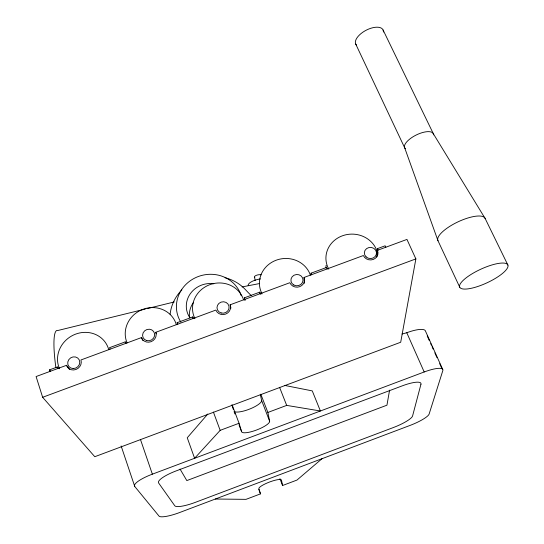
<?xml version="1.0" encoding="UTF-8"?>
<svg xmlns="http://www.w3.org/2000/svg" width="544" height="544" viewBox="0 0 544 544"><rect width="100%" height="100%" fill="white"/><g stroke="black" fill="none" stroke-linecap="round" stroke-linejoin="round"><path stroke-width="0.82" d="M377.162 252.008L377.488 248.622L385.125 245.8L385.812 247.33M376.788 256.972L377.441 250.328L406.953 239.414L415.874 258.903L400.697 342.244L94.785 456.715L42.643 397.29L36.088 376.55L66.49 365.31A7.732 7.154 -32.9 0 0 75.97 369.478A7.732 7.154 -32.9 0 0 80.94 359.965L141.433 337.593A7.657 7.154 -24.5 0 0 151.028 341.7A7.657 7.154 -24.5 0 0 155.788 332.289L215.886 310.066A7.609 7.133 -14.4 0 0 225.597 314.099A7.609 7.133 -14.4 0 0 230.153 304.79L289.864 282.71A7.596 7.072 -4.9 0 0 299.676 286.681A7.596 7.072 -4.9 0 0 304.035 277.467L363.358 255.53A7.609 6.997 2.4 0 0 373.286 259.434A7.609 6.997 2.4 0 0 377.441 250.328M389.586 390.13L386.947 405.185L186.823 480.583L180.05 469.071M207.788 414.018L187.252 437.77L194.602 458.286L220.164 430.352L239.054 423.266L232.186 405.035M321.987 458.714L296.983 480.06L282.567 485.513L279.942 478.666M282.567 485.513L281.479 480.114A12.077 2.414 -21 0 0 269.593 482.004A12.077 2.414 -21 0 0 258.896 488.655L260.481 493.877L246.017 499.351L215.356 499.025M134.749 486.479A22.25 5.222 -19.7 0 1 152.361 474.164L424.191 371.98A22.018 5.093 -23 0 1 442.823 370.6L429.128 414.032A19.278 3.937 -22.5 0 1 410.088 425.408L179.595 512.543A19.482 4.012 -20 0 1 159.018 516.086L134.749 486.479L121.128 445.964M239 424.755L241.618 431.712A14.974 3.706 -21 0 0 256.523 430.025A14.974 3.706 -21 0 0 269.634 421.192L267.879 412.454L286.688 405.396L320.402 410.992L312.276 390.898L284.947 385.478M42.643 397.29L415.874 258.903M50.007 371.504L49.484 369.886L57.344 366.982L58.324 368.274M125.95 343.264L125.215 341.89L109.589 347.67A27.941 25.881 -31.8 0 1 110.031 349.105M177.677 324.292A27.696 25.881 -24.1 0 0 177.154 322.687L192.692 316.948A27.54 25.799 -15 0 0 193.331 318.505M244.786 300.145L244.324 297.854L259.767 292.148A27.486 25.629 -6.2 0 0 260.828 294.447M311.168 274.774L311.1 273.17L326.454 267.492A27.513 25.378 0.7 0 0 327.168 269.015M145.364 309.04L57.875 330.494A49.592 8.276 79.4 0 0 55.903 367.751M147.016 308.638L174.25 301.961M242.087 286.926L259.508 283.56M49.484 369.886L50.497 371.171M66.49 365.31L69.489 369.39M507.912 265.112A26.5 7.473 -24.8 0 0 469.445 275.475A26.5 7.473 -24.8 0 0 474.001 287.626A26.5 7.473 -24.8 0 0 507.912 265.112L485.166 218.518L433.35 133.756L383.098 30.015M141.433 337.593L142.888 340.585M355.749 44.125L404.695 147.852L437.995 240.768L459.789 287.307M442.639 369.233L425.238 330.555A21.74 5.766 -23.2 0 0 406.776 332.731A151.137 136.809 0 0 1 401.989 334.009M427.224 335.934L429.304 340.558M430.692 343.638L431.385 345.182M432.079 346.718L433.119 349.03M434.853 352.879L436.927 357.503M439.702 363.664L441.782 368.288M155.788 332.289L156.475 333.839M406.776 332.731L424.191 371.98M279.562 387.308L286.688 405.396M260.855 394.312L267.879 412.454M260.29 394.244L261.603 400.425L269.634 421.192M177.154 322.687L177.759 324.278M234.056 411.624L234.926 413.943M258.76 489.294L260.481 493.877M213.404 412.066L220.164 430.352M140.447 439.43L152.361 474.164M192.692 316.948L193.229 318.553M231.921 404.858L233.301 409.353M239.054 423.266L241.618 431.712M230.153 304.79L230.942 308.094M254.524 277.182L255.17 280.48M259.767 292.148L260.018 293.692M304.035 277.467L304.382 283.336M248.193 285.607A11.703 4.236 -11.2 0 1 260.528 278.909M437.995 240.768A26.085 8.398 -25.3 0 1 457.98 221.864A26.085 8.398 -25.3 0 1 485.166 218.518M405.409 148.73A15.966 6.358 -26.4 0 1 416.31 134.966A15.966 6.358 -26.4 0 1 433.568 134.885M356.531 45.179A15.388 7.494 -28 0 1 366.812 29.893A15.388 7.494 -28 0 1 383.411 32.035M254.837 277.488A3.89 1.428 -11.2 0 1 256.17 275.407A3.89 1.428 -11.2 0 1 261.174 274.815M59.52 368.757A26.547 24.589 -31.8 0 1 75.31 334.247A26.547 24.589 -31.8 0 1 108.752 349.69M127.099 342.904A26.309 24.589 -24.1 0 1 142.943 309.318A26.309 24.589 -24.1 0 1 176.358 324.693M194.942 318.675A26.166 24.507 -15 0 1 209.372 284.838A26.166 24.507 -15 0 1 243.569 299.839M262.065 293.855A26.112 24.344 -6.2 0 1 275.822 260.345A26.112 24.344 -6.2 0 1 310.386 275.128M328.787 269.178A26.132 24.113 0.7 0 1 343.087 235.559A26.132 24.113 0.7 0 1 377.516 252.851M326.012 267.662A25.622 23.705 1 0 1 326.101 265.329M57.922 368.574A27.941 25.881 -31.8 0 1 57.344 366.982M377.488 248.622A27.513 25.378 0.7 0 1 378.121 250.172M311.1 273.17A27.486 25.629 -6.2 0 1 311.698 274.734M244.324 297.854A27.54 25.799 -15 0 1 245.126 300.254M125.827 343.468A27.696 25.881 -24.1 0 1 125.215 341.89M189.985 317.886A23.263 21.76 -16 0 1 190.264 293.794A23.263 21.76 -16 0 1 213.819 283.771M180.853 322.143A33.238 31.09 -16 0 1 196.513 277.243A33.238 31.09 -16 0 1 241.257 295.793M189.509 317.614A22.773 21.366 -16.1 0 1 193.576 302.314M170.122 314.174A43.119 40.48 -16.1 0 1 181.852 289.911M225.046 277.726A43.119 40.48 -16.1 0 1 245.555 289.762A151.137 136.809 0 0 0 251.246 295.596M261.603 400.425A14.872 3.951 -21 0 1 250.478 408.728A14.872 3.951 -21 0 1 234.539 411.652M420.947 384.254L412.583 415.956A19.57 4.073 -22.4 0 1 393.482 427.496L195.405 502.336A19.747 4.141 -20.2 0 1 174.78 505.764L158.624 482.99A21.794 5.046 -20 0 1 176.31 470.846L402.227 385.866A21.604 4.944 -22.7 0 1 420.947 384.254M73.202 368.553A6.188 5.726 -32.9 0 0 79.227 359.849A6.188 5.726 -32.9 0 0 68.782 359.672A6.188 5.726 -32.9 0 0 73.202 368.553M146.676 340.571A6.127 5.726 -24.5 0 0 154.571 333.588A6.127 5.726 -24.5 0 0 144.643 330.834A6.127 5.726 -24.5 0 0 146.676 340.571M221.211 312.997A6.086 5.705 -14.4 0 0 228.963 306.075A6.086 5.705 -14.4 0 0 218.953 303.375A6.086 5.705 -14.4 0 0 221.211 312.997M293.808 285.015A6.079 5.658 -4.9 0 0 303.042 280.208A6.079 5.658 -4.9 0 0 294.059 275.21A6.079 5.658 -4.9 0 0 293.808 285.015M366.105 256.897A6.086 5.596 2.4 0 0 376.298 254.483A6.086 5.596 2.4 0 0 368.866 247.561A6.086 5.596 2.4 0 0 366.105 256.897"/></g></svg>
